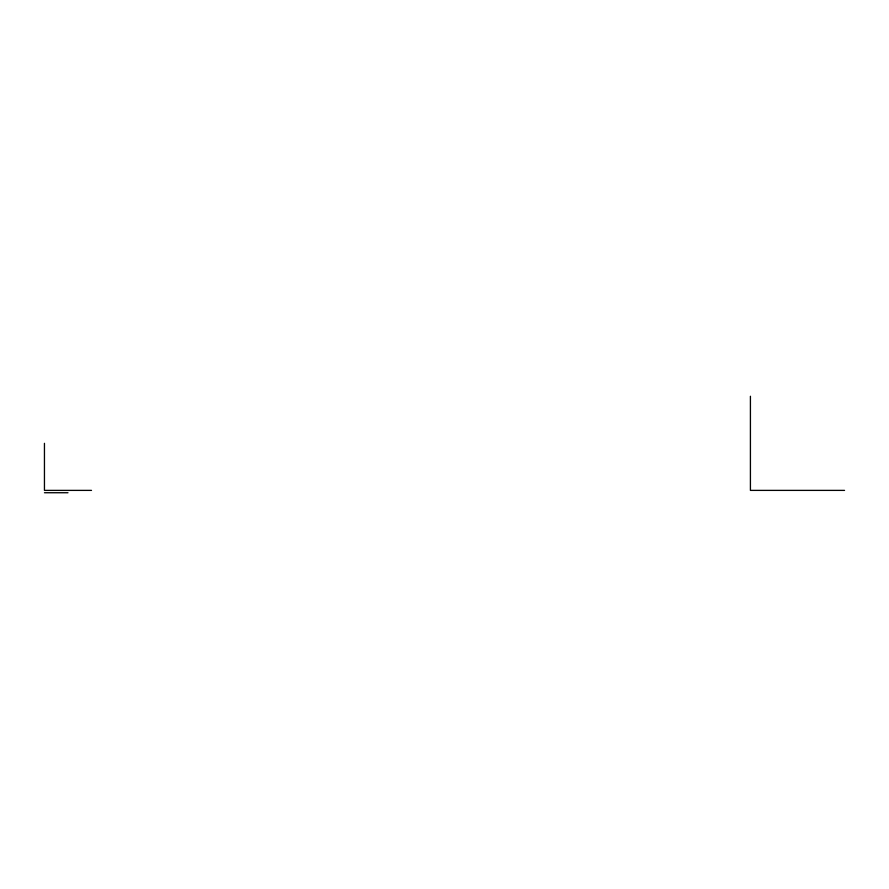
<?xml version="1.0" encoding="UTF-8"?>
<svg xmlns="http://www.w3.org/2000/svg" width="889" height="889" viewBox="0 0 889 889"><rect width="100%" height="100%" fill="white"/><g stroke="black" fill="none" stroke-linecap="round" stroke-linejoin="round"><path stroke-width="1.33" d="M91.511 490.384L44.45 490.384L44.45 443.322M844.55 490.384L750.416 490.384L750.416 396.261M44.45 492.739L67.986 492.739"/></g></svg>
